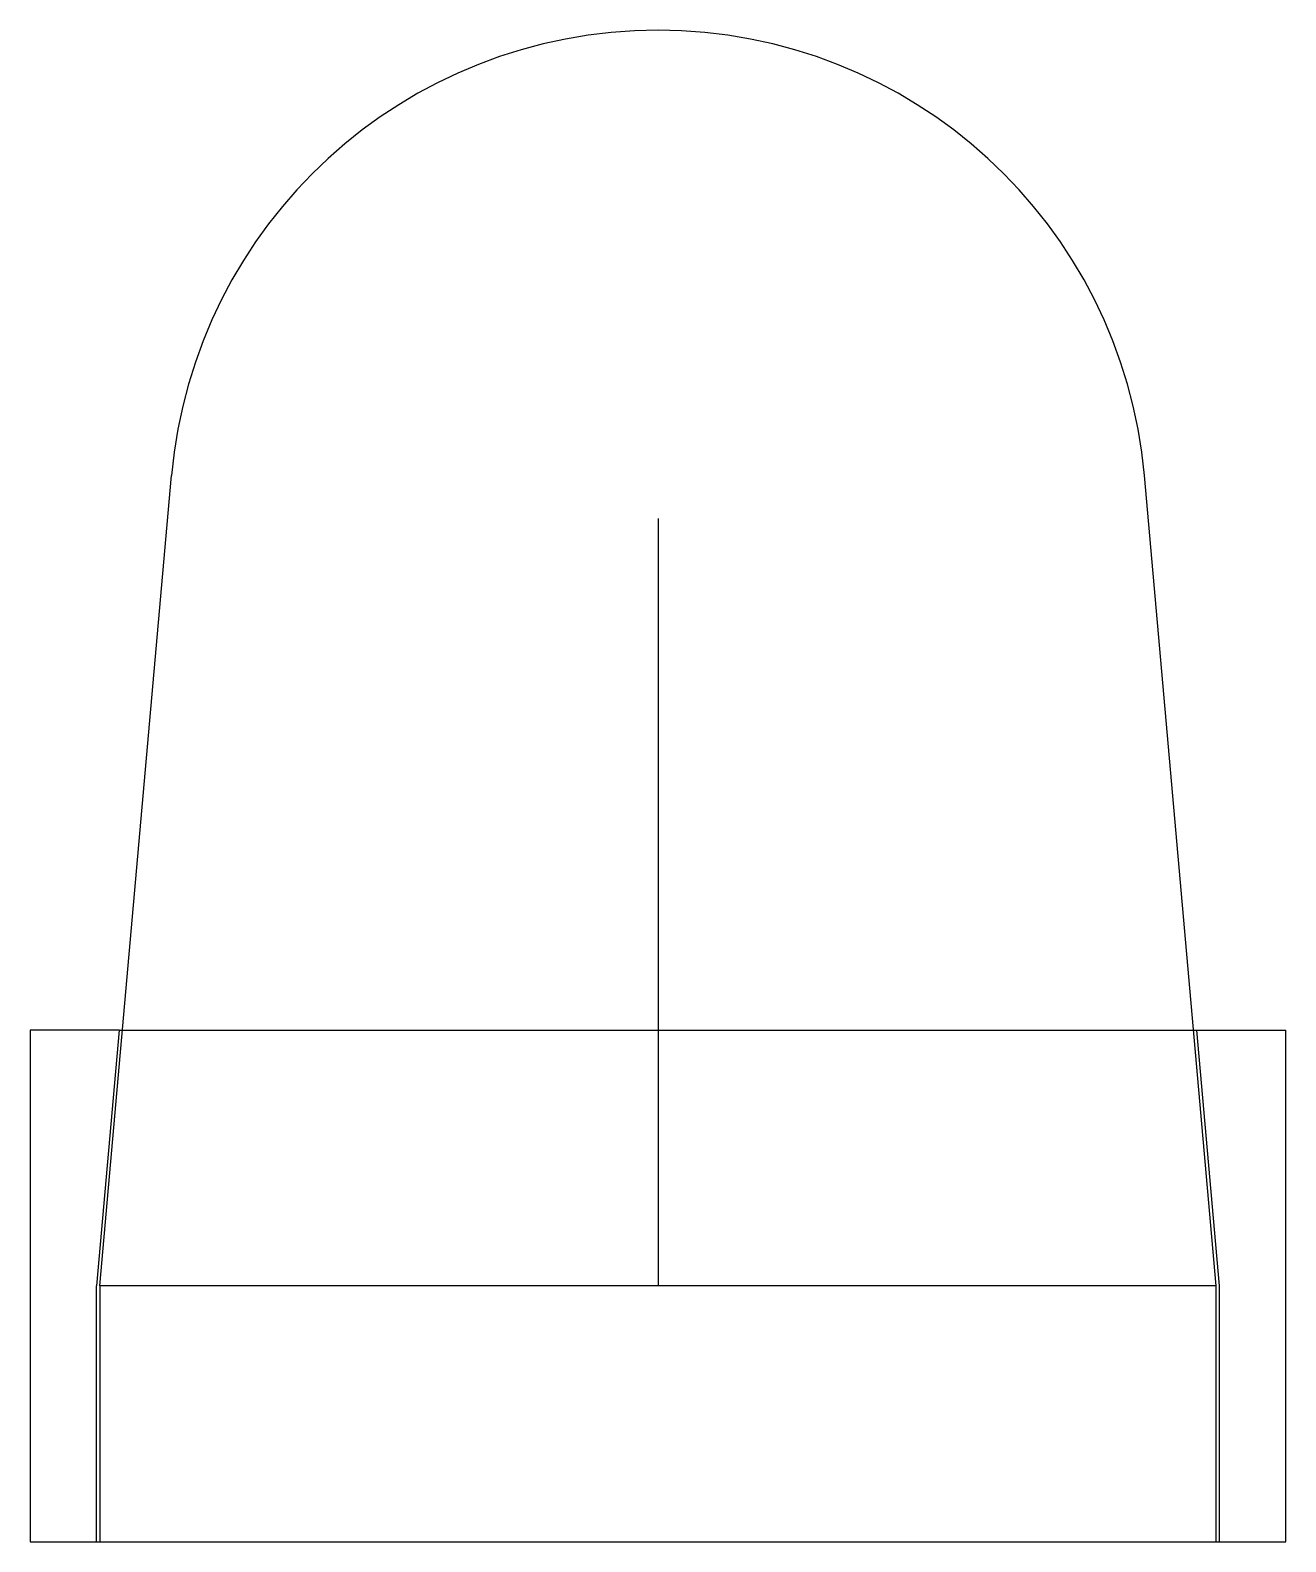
# Model space of a CAD drawing. Header units: millimetres. Extents: x -27 to 27, y 0 to 65.
import ezdxf

# ---------------------------------------------------------------- set-up
doc = ezdxf.new("R2010")
doc.units = ezdxf.units.MM
doc.layers.get('0').update_dxf_attribs({"linetype": 'CONTINUOUS'})

msp = doc.modelspace()

# ---------------------------------------------------------------- linework, layer by layer
for p, q in [((-24, 11), (-20.918, 45.85)), ((24, 11), (20.918, 45.85)), ((0, 44), (0, 11)), ((-23.178, 22), (-27, 22)), ((-27, 22), (-27, 0)), ((-23.178, 22), (-24.151, 11)), ((-23.178, 22), (23.178, 22)), ((24.151, 11), (23.178, 22)), ((23.178, 22), (27, 22)), ((27, 0), (27, 22)), ((-24.151, 0), (-24.151, 11)), ((-24, 11), (-24, 0)), ((24, 11), (-24, 11)), ((24, 0), (24, 11)), ((24.151, 0), (24.151, 11)), ((-27, 0), (-24, 0)), ((-24.151, 0), (24.151, 0)), ((-24, 0), (24, 0)), ((24, 0), (27, 0))]:
    msp.add_line(p, q)
msp.add_arc((0, 44), 21, 5.05329, 174.94671)

doc.saveas('drawing.dxf')
